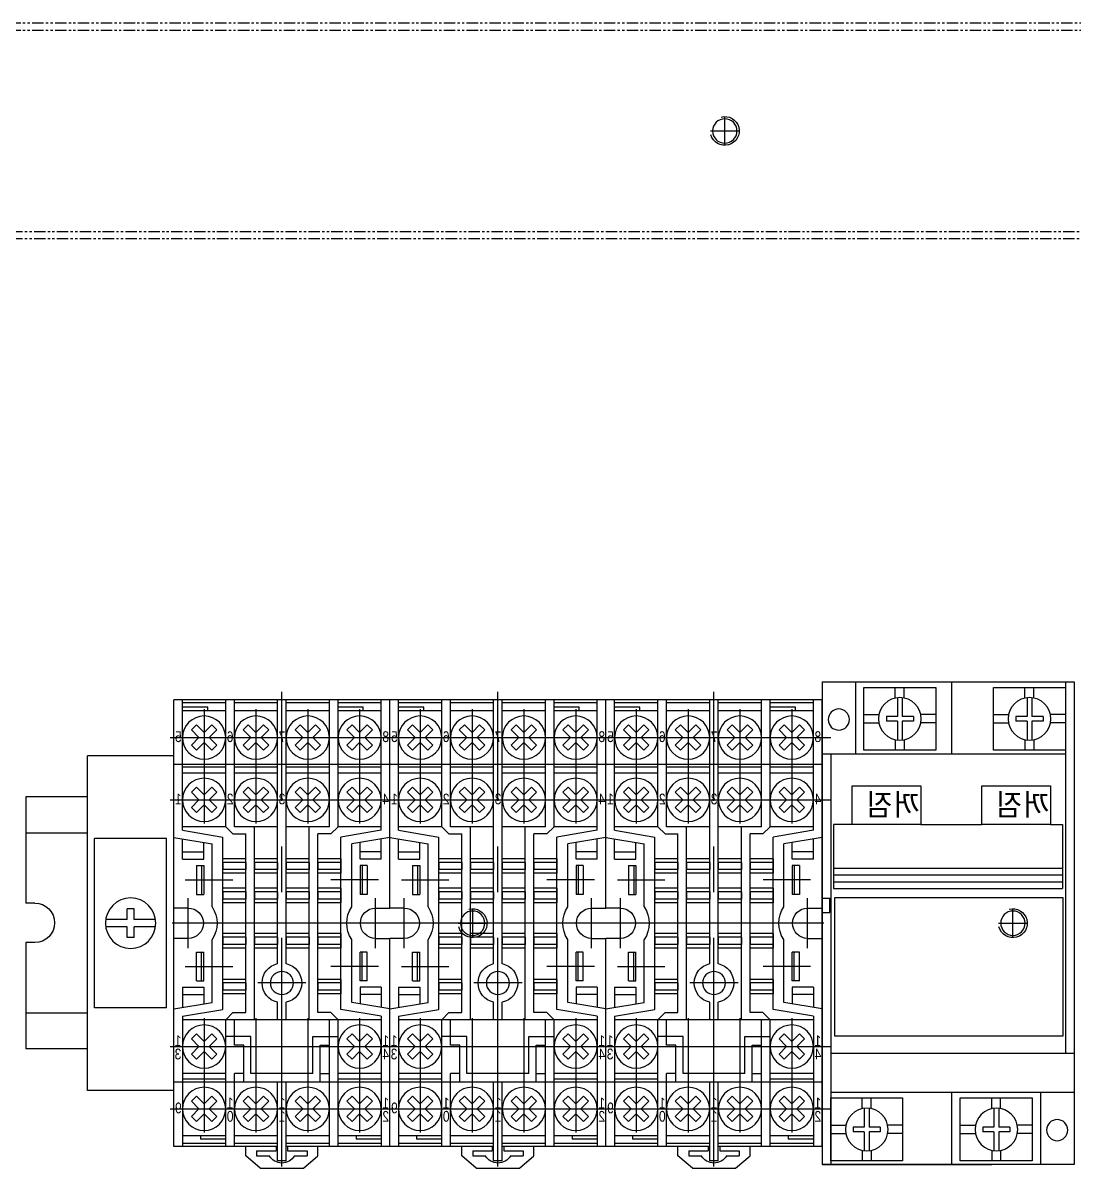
# Model space of a CAD drawing. Header units: inches. Extents: x 12 to 11036, y 8 to 6728.
# Drawn here: x 10653.2 to 10799.1, y 4295.3 to 4454.3 of the extents above; entities that cross this region are included whole.
import ezdxf

# ---------------------------------------------------------------- set-up
doc = ezdxf.new("R2010")
doc.units = ezdxf.units.IN
doc.header["$MEASUREMENT"] = 0
doc.linetypes.add('CENTER', pattern=[50.8, 31.75, -6.35, 6.35, -6.35])
doc.linetypes.add('PHANTOM2', pattern=[31.75, 15.875, -3.175, 3.175, -3.175, 3.175, -3.175])
for name, color, linetype in [('$AUDIT_BAD_LAYER2', 7, 'Continuous'), ('CEN', 1, 'CENTER'), ('CENTER', 1, 'CENTER'), ('THIN', 3, 'Continuous')]:
    doc.layers.add(name, color=color, linetype=linetype)
doc.styles.add('HAN', font='')
doc.styles.add('SWISSB', font='swiss.ttf', dxfattribs={"width": 0.8, "height": 2.5})
doc.styles.get('HAN').set_extended_font_data('GulimChe')

# ---------------------------------------------------------------- blocks, each defined once
blk = doc.blocks.new('A$C39533753')
for p, q in [((-15, 31), (15, 31)), ((-15, 2.1), (-15, 31)), ((-13.8, 12.91), (-13.8, 31)), ((-13.8, 30.6), (-7.8, 30.6)), ((-7.8, 13.4), (-7.8, 31)), ((-6.6, 13.4), (-6.6, 31)), ((-6.6, 30.6), (-0.6, 30.6)), ((-0.6, -5.62), (-0.6, 31)), ((0.6, -5.62), (0.6, 31)), ((0.6, 30.6), (6.6, 30.6)), ((6.6, 13.4), (6.6, 31)), ((7.8, 13.4), (7.8, 31)), ((7.8, 30.6), (13.8, 30.6)), ((13.8, 12.91), (13.8, 31)), ((15, 2.1), (15, 31)), ((-13.8, 29.5), (-7.8, 29.5)), ((-11.3, 30), (-7.8, 30)), ((-11.3, 29.5), (-11.3, 30)), ((-6.6, 29.5), (-0.6, 29.5)), ((0.6, 29.5), (6.6, 29.5)), ((7.8, 29.5), (13.8, 29.5)), ((10.3, 30), (13.8, 30)), ((10.3, 29.5), (10.3, 30)), ((-12.57, 26.84), (-11.86, 27.54)), ((-10.8, 26.48), (-11.86, 27.54)), ((-10.8, 26.48), (-9.74, 27.54)), ((-9.03, 26.84), (-9.74, 27.54)), ((-5.37, 26.84), (-4.66, 27.54)), ((-3.6, 26.48), (-4.66, 27.54)), ((-3.6, 26.48), (-2.54, 27.54)), ((-1.83, 26.84), (-2.54, 27.54)), ((1.83, 26.84), (2.54, 27.54)), ((3.6, 26.48), (2.54, 27.54)), ((3.6, 26.48), (4.66, 27.54)), ((5.37, 26.84), (4.66, 27.54)), ((9.03, 26.84), (9.74, 27.54)), ((10.8, 26.48), (9.74, 27.54)), ((10.8, 26.48), (11.86, 27.54)), ((12.57, 26.84), (11.86, 27.54)), ((-11.51, 25.77), (-12.57, 26.84)), ((-12.57, 24.71), (-11.51, 25.77)), ((-10.09, 25.77), (-9.03, 26.84)), ((-9.03, 24.71), (-10.09, 25.77)), ((-4.31, 25.77), (-5.37, 26.84)), ((-5.37, 24.71), (-4.31, 25.77)), ((-2.89, 25.77), (-1.83, 26.84)), ((-1.83, 24.71), (-2.89, 25.77)), ((2.89, 25.77), (1.83, 26.84)), ((1.83, 24.71), (2.89, 25.77)), ((4.31, 25.77), (5.37, 26.84)), ((5.37, 24.71), (4.31, 25.77)), ((10.09, 25.77), (9.03, 26.84)), ((9.03, 24.71), (10.09, 25.77)), ((11.51, 25.77), (12.57, 26.84)), ((12.57, 24.71), (11.51, 25.77)), ((-11.86, 24.01), (-12.57, 24.71)), ((-11.86, 24.01), (-10.8, 25.07)), ((-9.74, 24.01), (-10.8, 25.07)), ((-9.74, 24.01), (-9.03, 24.71)), ((-4.66, 24.01), (-5.37, 24.71)), ((-4.66, 24.01), (-3.6, 25.07)), ((-2.54, 24.01), (-3.6, 25.07)), ((-2.54, 24.01), (-1.83, 24.71)), ((2.54, 24.01), (1.83, 24.71)), ((2.54, 24.01), (3.6, 25.07)), ((4.66, 24.01), (3.6, 25.07)), ((4.66, 24.01), (5.37, 24.71)), ((9.74, 24.01), (9.03, 24.71)), ((9.74, 24.01), (10.8, 25.07)), ((11.86, 24.01), (10.8, 25.07)), ((11.86, 24.01), (12.57, 24.71)), ((-15, 22.05), (15, 22.05)), ((-13.8, 21.65), (-7.8, 21.65)), ((-13.8, 20.85), (-7.8, 20.85)), ((-6.6, 21.65), (-0.6, 21.65)), ((-6.6, 20.85), (-0.6, 20.85)), ((0.6, 21.65), (6.6, 21.65)), ((0.6, 20.85), (6.6, 20.85)), ((7.8, 21.65), (13.8, 21.65)), ((7.8, 20.85), (13.8, 20.85)), ((-12.57, 18.19), (-11.86, 18.89)), ((-11.51, 17.12), (-12.57, 18.19)), ((-10.8, 17.83), (-11.86, 18.89)), ((-10.8, 17.83), (-9.74, 18.89)), ((-10.09, 17.12), (-9.03, 18.19)), ((-9.03, 18.19), (-9.74, 18.89)), ((-5.37, 18.19), (-4.66, 18.89)), ((-4.31, 17.12), (-5.37, 18.19)), ((-3.6, 17.83), (-4.66, 18.89)), ((-3.6, 17.83), (-2.54, 18.89)), ((-2.89, 17.12), (-1.83, 18.19)), ((-1.83, 18.19), (-2.54, 18.89)), ((1.83, 18.19), (2.54, 18.89)), ((2.89, 17.12), (1.83, 18.19)), ((3.6, 17.83), (2.54, 18.89)), ((3.6, 17.83), (4.66, 18.89)), ((4.31, 17.12), (5.37, 18.19)), ((5.37, 18.19), (4.66, 18.89)), ((9.03, 18.19), (9.74, 18.89)), ((10.09, 17.12), (9.03, 18.19)), ((10.8, 17.83), (9.74, 18.89)), ((10.8, 17.83), (11.86, 18.89)), ((11.51, 17.12), (12.57, 18.19)), ((12.57, 18.19), (11.86, 18.89)), ((-12.57, 16.06), (-11.51, 17.12)), ((-11.86, 15.36), (-12.57, 16.06)), ((-11.86, 15.36), (-10.8, 16.42)), ((-9.74, 15.36), (-10.8, 16.42)), ((-9.03, 16.06), (-10.09, 17.12)), ((-9.74, 15.36), (-9.03, 16.06)), ((-5.37, 16.06), (-4.31, 17.12)), ((-4.66, 15.36), (-5.37, 16.06)), ((-4.66, 15.36), (-3.6, 16.42)), ((-2.54, 15.36), (-3.6, 16.42)), ((-1.83, 16.06), (-2.89, 17.12)), ((-2.54, 15.36), (-1.83, 16.06)), ((1.83, 16.06), (2.89, 17.12)), ((2.54, 15.36), (1.83, 16.06)), ((2.54, 15.36), (3.6, 16.42)), ((4.66, 15.36), (3.6, 16.42)), ((5.37, 16.06), (4.31, 17.12)), ((4.66, 15.36), (5.37, 16.06)), ((9.03, 16.06), (10.09, 17.12)), ((9.74, 15.36), (9.03, 16.06)), ((9.74, 15.36), (10.8, 16.42)), ((11.86, 15.36), (10.8, 16.42)), ((12.57, 16.06), (11.51, 17.12)), ((11.86, 15.36), (12.57, 16.06)), ((-13.8, 13.4), (-7.8, 13.4)), ((-13.8, 12.91), (-8.2, 11.96)), ((-7.8, 13.4), (-6.8, 12.4)), ((-6.6, 13.4), (-0.6, 13.4)), ((-3.8, -13.4), (-3.8, 13.4)), ((0.6, 13.4), (6.6, 13.4)), ((3.8, -13.4), (3.8, 13.4)), ((7.8, 13.4), (6.8, 12.4)), ((7.8, 13.4), (13.8, 13.4)), ((13.8, 12.91), (8.2, 11.96)), ((-15, 11.9), (-9.7, 11)), ((-13.8, 8.9), (-13.8, 11.7)), ((-10.85, 8.9), (-10.85, 11.2)), ((-8.2, -11.96), (-8.2, 11.96)), ((-6.8, 12.4), (-5, 12.4)), ((-5, -12.4), (-5, 12.4)), ((5, -12.4), (5, 12.4)), ((6.8, 12.4), (5, 12.4)), ((8.2, -11.96), (8.2, 11.96)), ((15, 11.9), (9.7, 11)), ((10.85, 8.9), (10.85, 11.2)), ((13.8, 8.9), (13.8, 11.7)), ((-13.8, 9.9), (-10.85, 9.9)), ((-9.7, 2.26), (-9.7, 11)), ((9.7, 2.26), (9.7, 11)), ((13.8, 9.9), (10.85, 9.9)), ((-13.8, 8.9), (-10.85, 8.9)), ((-11.85, 8), (-10.85, 8)), ((-11.85, 8), (-11.85, 4)), ((-11.15, 8), (-11.15, 4)), ((-10.85, 8), (-10.85, 4)), ((-8.2, 8.95), (-8.2, 6.95)), ((-8.2, 8.95), (-5, 8.95)), ((-8.2, 8.45), (-8.2, 7.45)), ((-8.2, 8.45), (-5, 8.45)), ((-5, 8.45), (-5, 7.45)), ((-3.8, 8.95), (-0.6, 8.95)), ((-3.8, 8.45), (-0.6, 8.45)), ((-3.8, 8.45), (-3.8, 7.45)), ((-0.6, 6.95), (-0.6, 8.95)), ((-0.6, 8.45), (-0.6, 7.45)), ((0.6, 8.95), (3.8, 8.95)), ((0.6, 6.95), (0.6, 8.95)), ((0.6, 8.45), (3.8, 8.45)), ((0.6, 8.45), (0.6, 7.45)), ((3.8, 6.95), (3.8, 8.95)), ((3.8, 8.45), (3.8, 7.45)), ((5, 8.95), (8.2, 8.95)), ((5, 6.95), (5, 8.95)), ((5, 8.45), (8.2, 8.45)), ((5, 8.45), (5, 7.45)), ((8.2, 6.95), (8.2, 8.95)), ((8.2, 8.45), (8.2, 7.45)), ((13.8, 8.9), (10.85, 8.9)), ((10.85, 8), (10.85, 4)), ((11.85, 8), (10.85, 8)), ((11.15, 8), (11.15, 4)), ((11.85, 8), (11.85, 4)), ((-8.2, 7.45), (-5, 7.45)), ((-8.2, 6.95), (-5, 6.95)), ((-3.8, 7.45), (-0.6, 7.45)), ((-3.8, 6.95), (-0.6, 6.95)), ((0.6, 7.45), (3.8, 7.45)), ((0.6, 6.95), (3.8, 6.95)), ((5, 7.45), (8.2, 7.45)), ((5, 6.95), (8.2, 6.95)), ((-8.2, 4.85), (-8.2, 2.85)), ((-8.2, 4.85), (-5, 4.85)), ((-5, 2.85), (-5, 4.85)), ((-3.8, 4.85), (-0.6, 4.85)), ((-3.8, 2.85), (-3.8, 4.85)), ((-0.6, 2.85), (-0.6, 4.85)), ((0.6, 4.85), (3.8, 4.85)), ((0.6, 2.85), (0.6, 4.85)), ((3.8, 2.85), (3.8, 4.85)), ((5, 4.85), (8.2, 4.85)), ((5, 2.85), (5, 4.85)), ((8.2, 2.85), (8.2, 4.85)), ((-11.85, 4), (-10.85, 4)), ((-8.2, 4.35), (-8.2, 3.35)), ((-8.2, 4.35), (-5, 4.35)), ((-8.2, 3.35), (-5, 3.35)), ((-5, 4.35), (-5, 3.35)), ((-3.8, 4.35), (-0.6, 4.35)), ((-3.8, 4.35), (-3.8, 3.35)), ((-3.8, 3.35), (-0.6, 3.35)), ((-0.6, 4.35), (-0.6, 3.35)), ((0.6, 4.35), (3.8, 4.35)), ((0.6, 4.35), (0.6, 3.35)), ((0.6, 3.35), (3.8, 3.35)), ((3.8, 4.35), (3.8, 3.35)), ((5, 4.35), (8.2, 4.35)), ((5, 4.35), (5, 3.35)), ((5, 3.35), (8.2, 3.35)), ((8.2, 4.35), (8.2, 3.35)), ((11.85, 4), (10.85, 4)), ((-13, 2.1), (-15, 2.1)), ((-8.2, 2.85), (-5, 2.85)), ((-3.8, 2.85), (-0.6, 2.85)), ((0.6, 2.85), (3.8, 2.85)), ((5, 2.85), (8.2, 2.85)), ((13, 2.1), (15, 2.1)), ((-8.2, -1.45), (-8.2, -3.45)), ((-8.2, -1.45), (-5, -1.45)), ((-5, -3.45), (-5, -1.45)), ((-3.8, -1.45), (-0.6, -1.45)), ((-3.8, -3.45), (-3.8, -1.45)), ((-0.6, -3.45), (-0.6, -1.45)), ((0.6, -1.45), (3.8, -1.45)), ((0.6, -3.45), (0.6, -1.45)), ((3.8, -3.45), (3.8, -1.45)), ((5, -1.45), (8.2, -1.45)), ((5, -3.45), (5, -1.45)), ((8.2, -3.45), (8.2, -1.45)), ((-15, -31), (-15, -2.1)), ((-13, -2.1), (-15, -2.1)), ((-9.7, -11), (-9.7, -2.26)), ((-8.2, -1.95), (-8.2, -2.95)), ((-8.2, -1.95), (-5, -1.95)), ((-8.2, -2.95), (-5, -2.95)), ((-5, -1.95), (-5, -2.95)), ((-3.8, -1.95), (-0.6, -1.95)), ((-3.8, -1.95), (-3.8, -2.95)), ((-3.8, -2.95), (-0.6, -2.95)), ((-0.6, -1.95), (-0.6, -2.95)), ((0.6, -1.95), (3.8, -1.95)), ((0.6, -1.95), (0.6, -2.95)), ((0.6, -2.95), (3.8, -2.95)), ((3.8, -1.95), (3.8, -2.95)), ((5, -1.95), (8.2, -1.95)), ((5, -1.95), (5, -2.95)), ((5, -2.95), (8.2, -2.95)), ((8.2, -1.95), (8.2, -2.95)), ((9.7, -11), (9.7, -2.26)), ((13, -2.1), (15, -2.1)), ((15, -31), (15, -2.1)), ((-11.85, -8), (-11.85, -4)), ((-11.85, -4), (-10.85, -4)), ((-11.15, -8), (-11.15, -4)), ((-10.85, -8), (-10.85, -4)), ((-8.2, -3.45), (-5, -3.45)), ((-3.8, -3.45), (-0.6, -3.45)), ((0.6, -3.45), (3.8, -3.45)), ((5, -3.45), (8.2, -3.45)), ((10.85, -8), (10.85, -4)), ((11.85, -4), (10.85, -4)), ((11.15, -8), (11.15, -4)), ((11.85, -8), (11.85, -4)), ((-8.2, -7.8), (-8.2, -9.8)), ((-8.2, -7.8), (-5, -7.8)), ((-5, -9.8), (-5, -7.8)), ((5, -7.8), (8.2, -7.8)), ((5, -9.8), (5, -7.8)), ((8.2, -9.8), (8.2, -7.8)), ((-13.8, -8.9), (-10.85, -8.9)), ((-13.8, -8.9), (-13.8, -11.7)), ((-11.85, -8), (-10.85, -8)), ((-10.85, -8.9), (-10.85, -11.2)), ((-8.2, -8.3), (-8.2, -9.3)), ((-8.2, -8.3), (-5, -8.3)), ((-8.2, -9.3), (-5, -9.3)), ((-5, -8.3), (-5, -9.3)), ((5, -8.3), (8.2, -8.3)), ((5, -8.3), (5, -9.3)), ((5, -9.3), (8.2, -9.3)), ((8.2, -8.3), (8.2, -9.3)), ((11.85, -8), (10.85, -8)), ((13.8, -8.9), (10.85, -8.9)), ((10.85, -8.9), (10.85, -11.2)), ((13.8, -8.9), (13.8, -11.7)), ((-15, -11.9), (-9.7, -11)), ((-13.8, -9.9), (-10.85, -9.9)), ((-8.2, -9.8), (-5, -9.8)), ((-0.6, -13.4), (-0.6, -10.98)), ((0.6, -13.4), (0.6, -10.98)), ((5, -9.8), (8.2, -9.8)), ((15, -11.9), (9.7, -11)), ((13.8, -9.9), (10.85, -9.9)), ((-13.8, -12.91), (-8.2, -11.96)), ((-7.8, -13.4), (-6.8, -12.4)), ((-6.8, -12.4), (-5, -12.4)), ((6.8, -12.4), (5, -12.4)), ((7.8, -13.4), (6.8, -12.4)), ((13.8, -12.91), (8.2, -11.96)), ((-13.8, -12.91), (-13.8, -31)), ((-13.8, -13.4), (13.8, -13.4)), ((-7.8, -31), (-7.8, -13.4)), ((-6.6, -31), (-6.6, -13.4)), ((6.6, -16.95), (6.6, -13.4)), ((7.8, -31), (7.8, -13.4)), ((13.8, -12.91), (13.8, -31)), ((-12.57, -16.06), (-11.86, -15.36)), ((-10.8, -16.42), (-11.86, -15.36)), ((-10.8, -16.42), (-9.74, -15.36)), ((-9.03, -16.06), (-9.74, -15.36)), ((-4.3, -15.75), (-7.8, -15.75)), ((-4.3, -20.85), (-4.3, -15.75)), ((4.3, -15.75), (7.8, -15.75)), ((4.3, -20.85), (4.3, -15.75)), ((9.03, -16.06), (9.74, -15.36)), ((10.8, -16.42), (9.74, -15.36)), ((10.8, -16.42), (11.86, -15.36)), ((12.57, -16.06), (11.86, -15.36)), ((-11.51, -17.12), (-12.57, -16.06)), ((-12.57, -18.19), (-11.51, -17.12)), ((-10.09, -17.12), (-9.03, -16.06)), ((-9.03, -18.19), (-10.09, -17.12)), ((-5.3, -16.95), (-6.6, -16.95)), ((-5.3, -22.05), (-5.3, -16.95)), ((5.3, -22.05), (5.3, -16.95)), ((5.3, -16.95), (6.6, -16.95)), ((10.09, -17.12), (9.03, -16.06)), ((9.03, -18.19), (10.09, -17.12)), ((11.51, -17.12), (12.57, -16.06)), ((12.57, -18.19), (11.51, -17.12)), ((-11.86, -18.89), (-12.57, -18.19)), ((-11.86, -18.89), (-10.8, -17.83)), ((-9.74, -18.89), (-10.8, -17.83)), ((-9.74, -18.89), (-9.03, -18.19)), ((9.74, -18.89), (9.03, -18.19)), ((9.74, -18.89), (10.8, -17.83)), ((11.86, -18.89), (10.8, -17.83)), ((11.86, -18.89), (12.57, -18.19)), ((-15, -22.05), (15, -22.05)), ((-13.8, -20.85), (-7.8, -20.85)), ((-13.8, -21.65), (-7.8, -21.65)), ((-5.3, -20.85), (-6.6, -20.85)), ((-4.3, -20.85), (4.3, -20.85)), ((-0.6, -33), (-0.6, -22.05)), ((0.6, -33), (0.6, -22.05)), ((5.3, -20.85), (6.6, -20.85)), ((6.6, -31), (6.6, -20.85)), ((7.8, -20.85), (13.8, -20.85)), ((7.8, -21.65), (13.8, -21.65)), ((-12.57, -24.71), (-11.86, -24.01)), ((-11.51, -25.78), (-12.57, -24.71)), ((-10.8, -25.07), (-11.86, -24.01)), ((-10.8, -25.07), (-9.74, -24.01)), ((-10.09, -25.78), (-9.03, -24.71)), ((-9.03, -24.71), (-9.74, -24.01)), ((-5.37, -24.71), (-4.66, -24.01)), ((-4.31, -25.78), (-5.37, -24.71)), ((-3.6, -25.07), (-4.66, -24.01)), ((-3.6, -25.07), (-2.54, -24.01)), ((-2.89, -25.78), (-1.83, -24.71)), ((-1.83, -24.71), (-2.54, -24.01)), ((1.83, -24.71), (2.54, -24.01)), ((2.89, -25.78), (1.83, -24.71)), ((3.6, -25.07), (2.54, -24.01)), ((3.6, -25.07), (4.66, -24.01)), ((4.31, -25.78), (5.37, -24.71)), ((5.37, -24.71), (4.66, -24.01)), ((9.03, -24.71), (9.74, -24.01)), ((10.09, -25.78), (9.03, -24.71)), ((10.8, -25.07), (9.74, -24.01)), ((10.8, -25.07), (11.86, -24.01)), ((11.51, -25.78), (12.57, -24.71)), ((12.57, -24.71), (11.86, -24.01)), ((-12.57, -26.84), (-11.51, -25.78)), ((-11.86, -27.54), (-12.57, -26.84)), ((-11.86, -27.54), (-10.8, -26.48)), ((-9.74, -27.54), (-10.8, -26.48)), ((-9.03, -26.84), (-10.09, -25.78)), ((-9.74, -27.54), (-9.03, -26.84)), ((-5.37, -26.84), (-4.31, -25.78)), ((-4.66, -27.54), (-5.37, -26.84)), ((-4.66, -27.54), (-3.6, -26.48)), ((-2.54, -27.54), (-3.6, -26.48)), ((-1.83, -26.84), (-2.89, -25.78)), ((-2.54, -27.54), (-1.83, -26.84)), ((1.83, -26.84), (2.89, -25.78)), ((2.54, -27.54), (1.83, -26.84)), ((2.54, -27.54), (3.6, -26.48)), ((4.66, -27.54), (3.6, -26.48)), ((5.37, -26.84), (4.31, -25.78)), ((4.66, -27.54), (5.37, -26.84)), ((9.03, -26.84), (10.09, -25.78)), ((9.74, -27.54), (9.03, -26.84)), ((9.74, -27.54), (10.8, -26.48)), ((11.86, -27.54), (10.8, -26.48)), ((12.57, -26.84), (11.51, -25.78)), ((11.86, -27.54), (12.57, -26.84)), ((-13.8, -29.5), (-7.8, -29.5)), ((-13.8, -30), (-10.3, -30)), ((-10.3, -29.5), (-10.3, -30)), ((-6.6, -29.5), (-0.6, -29.5)), ((0.6, -29.5), (6.6, -29.5)), ((7.8, -29.5), (13.8, -29.5)), ((7.8, -30), (11.3, -30)), ((11.3, -29.5), (11.3, -30)), ((-15, -31), (-0.6, -31)), ((-13.8, -30.6), (-7.8, -30.6)), ((-6.6, -30.6), (-0.6, -30.6)), ((-5, -32.3), (-5, -31)), ((-3.5, -31.6), (-3.5, -32.3)), ((-0.8, -31.6), (-3.5, -31.6)), ((-0.8, -31), (-0.8, -31.6)), ((0.6, -30.6), (6.6, -30.6)), ((0.6, -31), (15, -31)), ((0.8, -31), (0.8, -31.6)), ((3.5, -31.6), (0.8, -31.6)), ((3.5, -31.6), (3.5, -32.3)), ((5, -32.3), (5, -31)), ((7.8, -30.6), (13.8, -30.6)), ((-3, -34), (-5, -32.3)), ((-1.73, -32.3), (-3.5, -32.3)), ((-0.6, -33), (0.6, -33)), ((3.5, -32.3), (1.73, -32.3)), ((3, -34), (5, -32.3)), ((3, -34), (-3, -34))]:
    blk.add_line(p, q)
for centre, radius in [((-10.8, 25.77), 3), ((-3.6, 25.77), 3), ((3.6, 25.77), 3), ((10.8, 25.77), 3), ((-10.8, 17.12), 3), ((-3.6, 17.12), 3), ((3.6, 17.12), 3), ((10.8, 17.12), 3), ((0, -8.3), 1.6), ((-10.8, -17.12), 3), ((10.8, -17.12), 3), ((-10.8, -25.78), 3), ((-3.6, -25.78), 3), ((3.6, -25.78), 3), ((10.8, -25.78), 3)]:
    blk.add_circle(centre, radius)
for centre, radius, start, end in [((-13, 0), 2.1, 270, 90), ((-13, 0), 4, 325.5885, 34.4115), ((13, 0), 4, 145.5885, 214.4115), ((13, 0), 2.1, 90, 270), ((0, -8.3), 2.75, 102.6023, 257.3977), ((0, -8.3), 2.75, 282.6023, 77.3977), ((0, -31.3), 2, 210, 330)]:
    blk.add_arc(centre, radius, start, end)
at = {"layer": 'CEN'}
for p, q in [((0, -33.79), (0, 32.12)), ((15.49, 25.77), (-16.24, 25.77)), ((15.49, 17.12), (-16.24, 17.12)), ((-13.41, 6), (-6.81, 6)), ((13.41, 6), (6.81, 6)), ((-13, -3.47), (-13, 3.47)), ((13, -3.47), (13, 3.47)), ((-15.24, 0), (15.24, 0)), ((-13.41, -6), (-6.81, -6)), ((13.41, -6), (6.81, -6)), ((-3.35, -8.3), (3.35, -8.3)), ((15.49, -17.12), (-16.24, -17.12)), ((15.49, -25.78), (-16.24, -25.78))]:
    blk.add_line(p, q, dxfattribs=at)
at = {"layer": 'CEN', "ltscale": 0.5}
for p, q in [((-10.8, 29.7), (-10.8, 11.85)), ((-3.6, 29.7), (-3.6, 11.85)), ((3.6, 29.7), (3.6, 11.85)), ((10.8, 29.7), (10.8, 11.85)), ((-10.8, -13.2), (-10.8, -31.05)), ((-3.6, -13.2), (-3.6, -31.05)), ((3.6, -13.2), (3.6, -31.05)), ((10.8, -13.2), (10.8, -31.05))]:
    blk.add_line(p, q, dxfattribs=at)
at = {"char_height": 1.5, "attachment_point": 5, "style": 'SWISSB'}
for s, insert in [('8', (-14.42, 25.89)), ('7', (-0.02, 25.89)), ('6', (7.18, 25.89)), ('5', (14.38, 25.89)), ('4', (-14.42, 17.24)), ('3', (-0.02, 17.24)), ('2', (7.18, 17.24)), ('1', (14.38, 17.24)), ('1', (-14.42, -16.33)), ('1', (14.42, -16.33)), ('4', (-14.42, -18.17)), ('3', (14.42, -18.17)), ('1', (-14.42, -24.98)), ('1', (-0.02, -24.98)), ('1', (7.18, -24.98)), ('9', (14.38, -25.66)), ('2', (-14.42, -26.82)), ('1', (-0.02, -26.82)), ('0', (7.18, -26.82))]:
    blk.add_mtext(s, dxfattribs=dict(at, insert=insert))
blk = doc.blocks.new('DFGSDHFDHGSH')
at = {"color": 0, "ltscale": 10}
for p, q in [((-22071.33, 35307.47), (-22071.33, 35240.47)), ((-22071.33, 35307.47), (-22071.33, 35240.47)), ((-22036.33, 35307.47), (-22071.33, 35307.47)), ((-22071.33, 35307.47), (-22071.33, 35240.47)), ((-22071.33, 35307.47), (-22071.33, 35240.47)), ((-22070.12, 35307.47), (-22070.12, 35255.88)), ((-22070.12, 35306.71), (-22070.12, 35297.98)), ((-22060.14, 35306.71), (-22070.12, 35306.71)), ((-22065.73, 35305.25), (-22065.73, 35306.71)), ((-22064.5, 35305.23), (-22064.5, 35306.71)), ((-22060.14, 35297.98), (-22060.14, 35306.71)), ((-22054.33, 35307.47), (-22054.33, 35297.47)), ((-22052.12, 35306.71), (-22052.12, 35297.98)), ((-22042.14, 35306.71), (-22052.12, 35306.71)), ((-22047.73, 35305.25), (-22047.73, 35306.71)), ((-22046.5, 35305.23), (-22046.5, 35306.71)), ((-22042.14, 35297.98), (-22042.14, 35306.71)), ((-22041, 35307.47), (-22041, 35297.47)), ((-22036.33, 35307.47), (-22036.33, 35240.47)), ((-22065.48, 35305.29), (-22065.48, 35302.67)), ((-22064.8, 35305.29), (-22064.8, 35302.67)), ((-22047.48, 35305.29), (-22047.48, 35302.67)), ((-22046.8, 35305.29), (-22046.8, 35302.67)), ((-22070.12, 35302.93), (-22068.04, 35302.93)), ((-22060.14, 35302.93), (-22062.24, 35302.93)), ((-22052.12, 35302.93), (-22050.04, 35302.93)), ((-22042.14, 35302.93), (-22044.24, 35302.93)), ((-22070.12, 35301.79), (-22068.05, 35301.79)), ((-22067.02, 35302.67), (-22065.48, 35302.67)), ((-22067.02, 35302.67), (-22067.02, 35302.02)), ((-22067.02, 35302.02), (-22065.48, 35302.02)), ((-22065.48, 35302.02), (-22065.48, 35299.4)), ((-22064.8, 35302.67), (-22063.26, 35302.67)), ((-22064.8, 35302.02), (-22064.8, 35299.4)), ((-22064.8, 35302.02), (-22063.26, 35302.02)), ((-22063.26, 35302.67), (-22063.26, 35302.02)), ((-22060.14, 35301.79), (-22062.23, 35301.79)), ((-22052.12, 35301.79), (-22050.05, 35301.79)), ((-22049.02, 35302.67), (-22049.02, 35302.02)), ((-22049.02, 35302.67), (-22047.48, 35302.67)), ((-22049.02, 35302.02), (-22047.48, 35302.02)), ((-22047.48, 35302.02), (-22047.48, 35299.4)), ((-22046.8, 35302.67), (-22045.26, 35302.67)), ((-22046.8, 35302.02), (-22046.8, 35299.4)), ((-22046.8, 35302.02), (-22045.26, 35302.02)), ((-22045.26, 35302.67), (-22045.26, 35302.02)), ((-22042.14, 35301.79), (-22044.23, 35301.79)), ((-22065.73, 35299.44), (-22065.73, 35297.98)), ((-22064.5, 35299.45), (-22064.5, 35297.98)), ((-22047.73, 35299.44), (-22047.73, 35297.98)), ((-22046.5, 35299.45), (-22046.5, 35297.98)), ((-22070.12, 35297.98), (-22060.14, 35297.98)), ((-22036.33, 35297.47), (-22070.12, 35297.47)), ((-22052.12, 35297.98), (-22042.14, 35297.98)), ((-22037.53, 35297.47), (-22037.53, 35240.47)), ((-22036.33, 35256.95), (-22036.33, 35295.95)), ((-22068.05, 35287.66), (-22069.72, 35287.66)), ((-22069.72, 35287.66), (-22069.72, 35278.79)), ((-22050.05, 35287.66), (-22058.53, 35287.66)), ((-22040.53, 35287.66), (-22037.94, 35287.66)), ((-22037.94, 35287.66), (-22037.94, 35278.79)), ((-22037.94, 35281.6), (-22069.72, 35281.6)), ((-22037.94, 35280.67), (-22069.72, 35280.67)), ((-22037.94, 35279.73), (-22069.72, 35279.73)), ((-22037.94, 35278.79), (-22069.72, 35278.79)), ((-22036.33, 35277.45), (-22037.43, 35277.45)), ((-22037.43, 35275.45), (-22037.43, 35277.45)), ((-22036.33, 35275.45), (-22037.43, 35275.45)), ((-22071.33, 35255.88), (-22037.53, 35255.88)), ((-22071.33, 35250.47), (-22037.53, 35250.47)), ((-22066.66, 35250.47), (-22066.66, 35240.47)), ((-22054.33, 35250.47), (-22054.33, 35240.47)), ((-22055.53, 35249.71), (-22065.52, 35249.71)), ((-22065.52, 35249.71), (-22065.52, 35240.98)), ((-22061.13, 35248.25), (-22061.13, 35249.71)), ((-22059.89, 35248.23), (-22059.89, 35249.71)), ((-22055.53, 35240.98), (-22055.53, 35249.71)), ((-22047.52, 35249.71), (-22047.52, 35240.98)), ((-22037.53, 35249.71), (-22047.52, 35249.71)), ((-22043.13, 35248.25), (-22043.13, 35249.71)), ((-22041.89, 35248.23), (-22041.89, 35249.71)), ((-22037.53, 35240.98), (-22037.53, 35249.71)), ((-22060.88, 35248.29), (-22060.88, 35245.67)), ((-22060.2, 35248.29), (-22060.2, 35245.67)), ((-22042.88, 35248.29), (-22042.88, 35245.67)), ((-22042.2, 35248.29), (-22042.2, 35245.67)), ((-22065.52, 35245.93), (-22063.44, 35245.93)), ((-22062.42, 35245.67), (-22062.42, 35245.02)), ((-22062.42, 35245.67), (-22060.88, 35245.67)), ((-22060.2, 35245.67), (-22058.66, 35245.67)), ((-22058.66, 35245.67), (-22058.66, 35245.02)), ((-22055.53, 35245.93), (-22057.64, 35245.93)), ((-22047.52, 35245.93), (-22045.44, 35245.93)), ((-22044.42, 35245.67), (-22044.42, 35245.02)), ((-22044.42, 35245.67), (-22042.88, 35245.67)), ((-22042.2, 35245.67), (-22040.66, 35245.67)), ((-22040.66, 35245.67), (-22040.66, 35245.02)), ((-22037.53, 35245.93), (-22039.64, 35245.93)), ((-22065.52, 35244.79), (-22063.45, 35244.79)), ((-22062.42, 35245.02), (-22060.88, 35245.02)), ((-22060.88, 35245.02), (-22060.88, 35242.4)), ((-22060.2, 35245.02), (-22058.66, 35245.02)), ((-22060.2, 35245.02), (-22060.2, 35242.4)), ((-22055.53, 35244.79), (-22057.63, 35244.79)), ((-22047.52, 35244.79), (-22045.45, 35244.79)), ((-22044.42, 35245.02), (-22042.88, 35245.02)), ((-22042.88, 35245.02), (-22042.88, 35242.4)), ((-22042.2, 35245.02), (-22042.2, 35242.4)), ((-22042.2, 35245.02), (-22040.66, 35245.02)), ((-22037.53, 35244.79), (-22039.63, 35244.79)), ((-22061.13, 35242.44), (-22061.13, 35240.98)), ((-22059.89, 35242.45), (-22059.89, 35240.98)), ((-22043.13, 35242.44), (-22043.13, 35240.98)), ((-22041.89, 35242.45), (-22041.89, 35240.98)), ((-22065.52, 35240.98), (-22055.53, 35240.98)), ((-22047.52, 35240.98), (-22037.53, 35240.98)), ((-22071.33, 35240.47), (-22036.33, 35240.47)), ((-22036.33, 35240.47), (-22059.89, 35240.47))]:
    blk.add_line(p, q, dxfattribs=at)
for points in [[(-22058.53, 35293.06), (-22068.05, 35293.06), (-22068.05, 35287.66), (-22058.53, 35287.66)], [(-22040.53, 35293.06), (-22050.05, 35293.06), (-22050.05, 35287.66), (-22040.53, 35287.66)], [(-22038.13, 35277.54), (-22069.78, 35277.54), (-22069.78, 35258.29), (-22038.13, 35258.29)]]:
    blk.add_lwpolyline(points, close=True, dxfattribs=at)
for centre, radius in [((-22065.14, 35302.34), 2.96), ((-22047.14, 35302.34), 2.96), ((-22038.66, 35302.25), 1.47), ((-22060.54, 35245.34), 2.96), ((-22042.54, 35245.34), 2.96), ((-22068.98, 35245.25), 1.47)]:
    blk.add_circle(centre, radius, dxfattribs=at)
at = {"color": 0, "ltscale": 10, "style": 'HAN'}
for p in [(-22067.93, 35288.95), (-22049.93, 35288.95)]:
    blk.add_text('꺼짐', height=3, dxfattribs=at).set_placement(p)
blk = doc.blocks.new('dgdfgdfhgfh')
at = {"layer": '$AUDIT_BAD_LAYER2', "color": 0, "linetype": 'Continuous'}
for p, q in [((745.99, 199.31, 0), (745.99, 245.81, 0)), ((745.99, 245.81, 0), (757.99, 245.81, 0)), ((757.99, 199.31, 0), (757.99, 245.81, 0)), ((757.99, 242.06, 0), (757.99, 245.06, 0)), ((757.99, 203.06, 0), (757.99, 242.06, 0)), ((745.99, 225.81, 0), (745.99, 240.61, 0)), ((745.99, 225.81, 0), (745.99, 240.61, 0)), ((746.99, 210.81, 0), (746.99, 234.31, 0)), ((746.99, 234.31, 0), (756.99, 234.31, 0)), ((756.99, 210.81, 0), (756.99, 234.31, 0)), ((751.49, 224.56, 0), (752.49, 224.56, 0)), ((751.49, 223.06, 0), (751.49, 224.56, 0)), ((752.49, 223.06, 0), (752.49, 224.56, 0)), ((748.52, 223.06, 0), (751.49, 223.06, 0)), ((752.49, 223.06, 0), (755.45, 223.06, 0)), ((748.52, 222.06, 0), (751.49, 222.06, 0)), ((751.49, 220.56, 0), (751.49, 222.06, 0)), ((752.49, 222.06, 0), (755.45, 222.06, 0)), ((752.49, 220.56, 0), (752.49, 222.06, 0)), ((751.49, 220.56, 0), (752.49, 220.56, 0)), ((745.99, 204.61, 0), (745.99, 219.41, 0)), ((745.99, 204.61, 0), (745.99, 219.41, 0)), ((746.99, 210.81, 0), (756.99, 210.81, 0)), ((745.99, 199.31, 0), (757.99, 199.31, 0))]:
    blk.add_line(p, q, dxfattribs=at)
blk.add_circle((751.99, 222.56, 0), 3.5, dxfattribs=at)
at = {"color": 0, "linetype": 'Continuous'}
for p, q in [((757.99, 240.11, 0), (766.54, 240.11, 0)), ((766.54, 240.11, 0), (766.54, 225.36, 0)), ((766.54, 235.11, 0), (757.99, 235.11, 0)), ((765.29, 225.36, 0), (766.54, 225.36, 0)), ((765.29, 219.86, 0), (766.54, 219.86, 0)), ((766.54, 219.86, 0), (766.54, 205.11, 0)), ((766.54, 210.11, 0), (757.99, 210.11, 0)), ((757.99, 205.11, 0), (766.54, 205.11, 0))]:
    blk.add_line(p, q, dxfattribs=at)
blk.add_arc((765.29, 222.61, 0), 2.75, 90, 270, dxfattribs=at)
blk = doc.blocks.new('A$C0D9648A1')
blk.add_circle((0, 0), 1.69)
at = {"layer": 'CENTER'}
for p, q in [((0, -2), (0, 2)), ((2, 0), (-2, 0))]:
    blk.add_line(p, q, dxfattribs=at)
at = {"layer": 'THIN'}
blk.add_arc((0, 0), 2, 75, 345, dxfattribs=at)

msp = doc.modelspace()

# ---------------------------------------------------------------- linework, layer by layer
at = {"color": 6, "linetype": 'PHANTOM2', "ltscale": 0.1}
for p, q in [((10530.618, 4453.343), (10970.618, 4453.343)), ((10970.618, 4425.343), (10530.618, 4425.343))]:
    msp.add_line(p, q, dxfattribs=at)
msp.add_lwpolyline([(10530.618, 4454.343), (10970.618, 4454.343), (10970.618, 4424.343), (10530.618, 4424.343)], close=True, dxfattribs=at)

# ---------------------------------------------------------------- block references
at = {"xscale": -1}
for name, p in [('A$C0D9648A1', (10750.618, 4439.343)), ('A$C39533753', (10689.118, 4329.343)), ('A$C39533753', (10719.118, 4329.343)), ('A$C39533753', (10749.118, 4329.343)), ('DFGSDHFDHGSH', (-11272.212, -30944.632)), ('dgdfgdfhgfh', (11420.106, 4106.787, 0)), ('A$C0D9648A1', (10715.618, 4329.343)), ('A$C0D9648A1', (10790.618, 4329.343))]:
    msp.add_blockref(name, p, dxfattribs=at)

doc.saveas('drawing.dxf')
